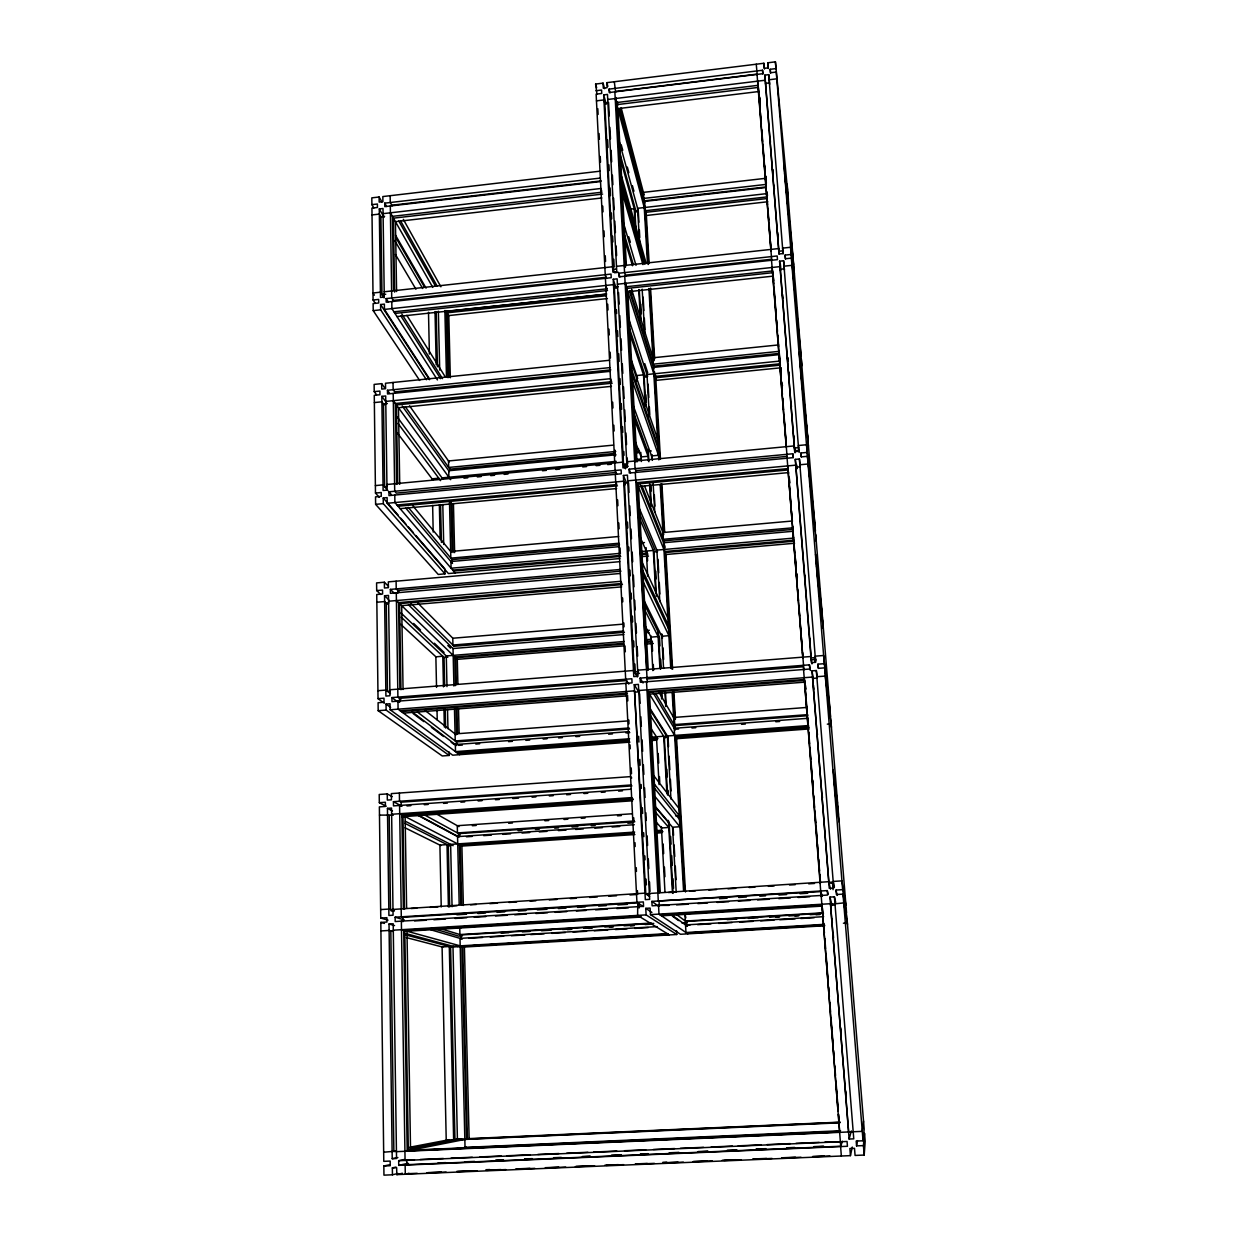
<?xml version="1.0" encoding="UTF-8"?>
<svg xmlns="http://www.w3.org/2000/svg" width="1237" height="1237" viewBox="0 0 1237 1237"><rect width="100%" height="100%" fill="white"/><g stroke="black" fill="none" stroke-linecap="round" stroke-linejoin="round"><path stroke-width="1.5" d="M864.199 1155.064L865.189 1141.395L864.524 1133.293L863.426 1145.601L864.199 1155.064L855.076 1155.435L854.504 1148.323L849.881 1148.508L850.438 1155.636L396.768 1174.609L396.675 1167.713L392.345 1167.898L392.438 1174.794L383.949 1175.15L383.841 1165.996L389.423 1164.775M863.426 1145.601L856.576 1145.879L856.19 1141.071L863.039 1140.777L864.184 1129.18L846.881 916.818L843 894.119L836.413 894.521L836.042 890.052L842.644 889.65L846.572 912.952L830.847 720.135L824.29 663.681L807.452 456.314L801.298 456.886L800.988 452.989L807.127 452.402L791.355 258.116L785.402 258.765L785.108 255.1L791.062 254.451M863.534 1121.109L862.266 1131.36L396.443 1151.662M856.576 1145.879L857.457 1140.607M850.438 1155.636L852.278 1147.055M849.123 1139.045L829.95 897.103L834.418 896.825L853.762 1138.844L849.123 1139.045L851.365 1130.943M842.459 1141.241L840.603 1146.56L841.346 1156.007M840.232 1141.766L824.94 1142.107M839.506 1132.35L839.892 1131.438L410.545 1150.178L406.988 931.214L640.379 917.096M408.952 1173.341L405.288 1174.253L405.133 1165.084L408.813 1164.249M396.768 1174.609L402.381 1173.248M392.438 1174.794L397.943 1173.465M392.345 1167.898L396.01 1167.063M404.252 1159.502L398.67 1160.708L398.747 1165.362L408.04 1163.275M414.472 1159.734L405.071 1160.43L401.36 921.148L403.03 921.642L402.953 917.313L401.298 916.818L399.582 805.457L401.221 806.338L401.144 802.164L399.505 801.267L399.381 793.041M460.149 1148.446L466.334 1147.101M392.222 1158.713L396.536 1158.528L393.196 923.761L389.021 924.024L392.222 1158.713L397.881 1157.538M404.932 1151.291L469.132 1138.597L840.139 1122.145M460.999 1139.354L840 1122.407M395.902 1151.121L383.671 1152.219M410.962 1148.199L458.03 1139.091M409.509 1149.111L461.772 1138.921M409.741 1147.24L448.83 1139.772M596.992 94.414L595.615 84.054L603.053 83.126L604.584 88.677M603.053 83.126L603.316 88.167L607.12 87.688L606.857 82.663L763.878 63.273L764.497 68.994M763.878 63.273L764.28 68.344L768.177 67.865L767.775 62.793L775.413 61.85L788.402 199.42M595.956 90.734L601.553 90.038L601.739 93.455L596.126 94.151L605.233 274.707L606.47 278.34M762.533 70.246L762.796 73.694L609.222 92.543L609.052 89.126L762.533 70.246L762.951 74.05M791.355 256.136L776.248 72.04L770.481 72.751L770.203 69.303L775.955 68.607L775.413 61.85M615.485 91.507L757.152 74.112M603.671 94.893L607.475 94.414L616.768 271.692L612.841 272.109L603.671 94.893L606.254 104.186M768.718 74.653L783.021 253.539L779.001 253.987L764.822 75.132L768.718 74.653L769.723 84.255M596.466 100.846L603.934 99.934L604.955 103.645M607.738 99.47L765.224 80.235M769.136 79.756L776.79 78.812M769.46 82.894L765.564 83.374L778.877 251.25L782.882 250.817M616.289 102.594L758.065 85.322M616.83 104.65L758.312 87.425M758.776 91.538L617.897 108.64L626.324 264.424M381.955 201.971L379.11 197.008L371.811 197.858L371.904 204.646L373.821 207.94M600.007 171.185L382.836 196.559L382.913 201.677L379.187 202.11L379.11 197.008M371.904 204.646L377.393 204.012L377.44 207.476L371.935 208.11L373.079 300.019L375.198 303.235M600.533 181.576L384.784 206.625L384.738 203.162L600.362 178.066M391.773 205.218L601.228 180.896M379.28 208.945L383.006 208.512L384.274 297.066L380.486 297.468L379.28 208.945L384.089 217.264M372.028 214.929L379.342 214.094L381.274 217.387M383.083 213.661L600.888 188.488L601.661 190.962M384.614 216.32L380.903 216.753L381.986 294.653L385.743 294.236M602.032 192.199L392.423 216.351L393.598 290.432M602.62 194.085L393.443 218.16L394.634 292.087M765.564 178.329L643.379 192.369L643.735 198.415L766.043 184.406M601.847 197.966L395.438 221.655L396.582 291.545M766.337 186.895L644.369 200.827L644.554 203.904M766.291 187.514L643.905 201.492L647.477 263.404M630.916 209.068L634.225 208.697L635.416 229.866M766.754 193.621L637.612 208.311L639.56 242.962M638.926 222.227L638.261 210.707L634.89 211.079L635.973 230.283M645.111 210.738L767.156 196.884M645.528 212.347L767.357 198.523M615.206 98.558L646.363 215.485L767.744 201.755M384.197 291.777L612.562 266.759L614.356 272.248M616.474 266.342L778.568 248.575L779.217 254.25M616.011 269.063L613.413 269.341L604.769 102.98L608.573 102.516L609.269 115.907M614.526 272.758L618.407 272.326M373.079 300.019L378.677 299.416L378.723 302.988L373.126 303.591L373.218 310.626L419.668 380.455M386.13 298.596L611.032 274.073L611.217 277.706L386.176 302.184L386.13 298.596L388.186 301.813M618.763 273.238L777.192 255.966L777.47 259.631L618.948 276.872L618.763 273.238L619.923 276.872M393.258 300.421L606.115 277.274M625.365 275.171L771.579 259.26M426.425 379.759L380.656 309.822L380.579 304.518L384.367 304.116L384.444 309.42L429.626 379.017M613.212 279.268L617.139 278.835L627.02 467.493L622.969 467.864L613.212 279.268L616.196 288.283M783.593 260.76L798.808 451.289L794.664 451.675L779.573 261.193L783.593 260.76L784.444 269.96M373.218 310.626L380.656 309.822M384.444 309.42L613.49 284.634L614.712 288.283M617.418 284.216L779.99 266.62L780.439 270.393M784.026 266.187L791.943 265.337M618.253 286.737L614.325 287.17L623.51 464.169L627.546 463.798L627.236 458.015M784.32 268.816L780.3 269.249L794.463 448.01L798.607 447.608M393.938 311.801L606.934 288.824M626.2 286.737L772.537 270.949L786.144 445.614M394.974 313.425L607.522 290.509M772.754 272.697L626.742 288.437L636.05 461.215M396.984 316.579L606.748 294.019M605.914 294.251L446.418 311.399L448.026 377.687M606.424 295.705L447.222 312.806L448.799 377.099M445.969 310.595L448.799 315.574L607.413 298.565M385.032 388.31L381.661 383.64L374.131 384.413L374.223 391.634L376.512 394.711M609.563 360.276L385.496 383.254L385.573 388.696L381.738 389.083L381.661 383.64M652.904 357.787L778.676 344.907M374.223 391.634L379.898 391.062L379.945 394.742L374.27 395.33L375.476 493.068L379.233 497.351M610.119 371.347L387.521 393.984L387.459 390.289L609.934 367.605M779.186 351.339L653.26 364.157L648.915 288.453M394.696 391.882L610.8 369.894M653.894 366.167L779.449 353.395M779.434 354.617L653.461 367.42L658.78 459.87M381.831 396.35L385.681 395.964L387.011 490.13L383.114 490.486L381.831 396.35L386.346 402.458M779.944 361.065L646.982 374.517L649.363 416.56M374.363 402.566L381.908 401.809L384.212 404.901M385.758 401.422L610.49 378.692L611.635 381.676L395.376 403.509L396.66 484.378M387.336 403.556L383.501 403.942L384.645 486.775L387.243 486.528M654.651 376.45L780.3 363.771M655.084 377.78L780.47 365.131M612.222 383.192L396.428 404.947L397.68 483.729M780.763 367.806L655.904 380.377L625.133 283.381M611.434 386.346L398.469 407.746L399.721 484.316M613.49 445.119L448.505 460.968L448.66 467.447L615.748 451.459M634.952 449.634L638.787 449.263M449.881 469.148L614.573 453.422M635.632 451.412L639.467 451.041M651.311 450.995L647.786 451.319L633.901 413.56M615.918 454.799L448.737 470.74L448.892 477.235M637.055 452.788L640.89 452.417M432.069 478.827L438.764 478.193M442.181 477.869L616.242 461.355M635.478 459.53L641.261 458.989M375.383 485.6L383.037 484.873L387.954 490.672M386.934 484.502L622.675 462.174L624.901 467.509M463.921 478.193L467.756 477.822M477.343 476.925L481.178 476.554M490.749 475.642L494.584 475.286M504.17 474.374L508.005 474.018M542.502 470.756L546.321 470.385M555.908 469.472L559.742 469.117M582.735 466.937L586.57 466.581M596.157 465.669L599.991 465.313M607.645 464.586L611.48 464.215M624.422 466.596L628.241 466.241M624.623 466.828L627.298 466.581M794.819 450.763L798.932 450.376M375.476 493.068L381.243 492.512L381.29 496.331L375.522 496.872L375.615 504.356L438.238 574.447L444.964 573.86L444.856 568.881L415.926 535.606M388.944 491.8L621.113 469.921L621.314 473.786L388.99 495.604L388.944 491.8L391.418 494.723M792.793 453.763L793.103 457.659L629.293 473.044L629.092 469.179L792.793 453.763L793.288 457.582M615.995 472.472L396.288 493.13L394.711 491.244L393.211 393.397M635.88 470.601L786.948 456.391L803.895 669.913M444.964 573.86L383.3 503.645L383.223 498.001L387.119 497.63L387.212 503.273L448.412 573.551L619.783 558.552M623.371 475.487L627.422 475.101L637.967 676.268L633.777 676.608L623.371 475.487L626.324 482.445M799.427 458.973L815.678 662.321L811.379 662.645L795.267 459.375L799.427 458.973L800.138 466.797L795.979 467.184L811.379 659.785L815.647 659.46M375.615 504.356L383.3 503.645M387.212 503.273L623.664 481.208L625.18 484.749M627.731 480.822L795.731 465.158L796.211 468.916M799.891 464.772L808.07 463.999M396.984 505.005L616.846 484.533L615.701 481.951M398.051 506.242L617.433 485.832M788.139 469.952L637.287 483.992L647.322 670.315M400.108 508.654L616.629 488.553M788.51 472.611L638.323 486.543L648.25 670.191M450.685 551.486L618.655 536.502M662.955 532.544L792.53 520.993M618.995 543.229L450.84 558.134L449.495 501.975M793.056 527.797L663.341 539.301L660.202 484.734M619.474 544.775L452.077 559.603L452.154 562.99M640.627 542.904L644.477 542.564M793.288 529.39L663.96 540.832L664.161 544.265M619.165 546.661L450.933 561.536L451.088 568.216L619.505 553.418M793.334 531.261L663.542 542.734L670.732 667.841M640.55 551.563L653.322 550.434L655.687 592.879M793.86 538.08L656.893 550.125L659.8 601.63M638.802 516.556L653.971 551.949L657.527 551.64L638.895 507.371M452.711 570.118L620.232 555.428M641.4 553.558L647.183 553.063L647.6 560.748M794.169 540.152L664.748 551.516L671.505 668.846M453.546 571.077L620.727 556.434M641.864 554.578L647.631 554.068M794.324 541.203L665.166 552.537L671.799 667.717M640.843 556.712L648.497 556.047M635.694 480.08L665.97 554.516L794.571 543.259M388.418 586.199L384.367 582.225L376.589 582.905L376.697 590.59L380.81 594.502M619.737 561.675L388.325 581.869L388.403 587.668L384.444 588.008L384.367 582.225M376.697 590.59L382.542 590.08L382.604 594.007L376.744 594.518L378.027 698.658L384.274 703.219M620.325 573.473L390.413 593.327L390.366 589.4L620.124 569.484M620.989 571.154L397.819 590.482L397.866 593.08M384.552 595.755L388.511 595.414L389.949 695.751L385.913 696.075L384.552 595.755L388.696 599.698M376.837 602.233L384.63 601.569L387.397 604.166M388.604 601.228L620.727 581.313L621.855 583.477L398.53 602.605L399.891 688.901M388.897 602.883L386.269 603.099L387.49 691.344L390.165 691.127M622.443 584.575L399.597 603.641L400.974 689.751M621.639 586.879L401.685 605.651L403.061 689.504M417.704 602.929L452.819 638.23L623.34 624.113M623.695 631.025L452.943 645.034L452.773 638.199M454.18 646.255L624.438 632.308M645.482 630.592L649.301 630.267M623.865 634.55L453.02 648.528L453.917 686.04M644.987 632.834L648.822 632.509M400.757 624.329L435.919 656.832L442.769 656.228L443.464 686.86M624.221 641.493L446.279 655.95L446.99 686.581M647.291 639.622L651.126 639.313M447.547 657.141L444.037 657.435L444.686 686.056M623.293 643.317L454.829 656.971L455.525 685.592M646.271 641.446L652.007 640.982M623.788 644.152L455.664 657.775L456.314 684.448M646.719 642.297L652.456 641.833M396.412 600.548L457.288 659.352L624.484 645.822M645.637 644.106L653.322 643.487M377.934 690.71L385.836 690.076L390.444 693.586M389.856 689.767L633.468 670.516L637.38 676.917M811.101 657.914L815.384 657.574M639.529 673.33L635.385 673.655L634.89 664.068M378.027 698.658L383.98 698.194L384.042 702.245L378.089 702.724L378.182 710.703L442.243 755.962L449.17 755.451L449.093 751.941M391.928 697.575L631.86 678.757L632.061 682.886L391.99 701.626L391.928 697.575L398.005 702.152M809.446 664.841L809.787 669.016L640.318 682.236L640.101 678.108L809.446 664.841L810.328 670.469M842.644 889.65L824.631 667.856L818.26 668.351L817.92 664.176L824.29 663.681M635.292 472.472L647.09 678.958L803.339 666.728L820.688 890.996L822.296 896.33M449.17 755.451L386.114 710.084L386.021 704.069L390.057 703.76L390.15 709.775L452.696 755.188L629.927 742.138M634.21 684.726L638.4 684.401L649.657 899.376L645.327 899.639L634.21 684.726L639.251 692.705M816.327 670.531L833.707 888.027L829.254 888.29L812.029 670.871L816.327 670.531L817.116 676.098M378.182 710.703L386.114 710.084M390.15 709.775L634.519 690.834L645.807 893.732L828.728 881.703L830.522 889.202M638.709 690.509L812.523 677.056L828.883 882.352L833.321 882.074M635.339 692.117L639.529 691.792M812.724 678.402L817.023 678.062L816.822 676.716L825.295 676.067L831.434 727.31M400.231 710.749L627.422 693.168M401.314 711.553L626.077 694.189M804.545 680.396L648.528 692.442L659.259 891.614M403.432 713.115L627.19 695.859M804.854 682.144L649.549 694.127L660.264 892.387M455.077 733.912L628.504 720.862M673.593 717.475L807.189 707.425M629.123 727.974L455.247 740.963L454.474 709.017M807.746 714.63L674.01 724.619L672.17 692.658M417.395 712.017L456.499 741.922L629.602 728.995M807.947 715.682L674.598 725.64L674.814 729.273L678.634 728.995M457.644 744.257L454.165 744.504L451.134 742.215M629.308 731.608L455.34 744.55L455.51 751.617L629.664 738.752M808.039 718.295L674.211 728.268L683.551 890.501M458.51 745.354L462.36 745.076M475.828 744.071L479.678 743.777M508.546 741.643L512.396 741.35M525.864 740.344L529.714 740.066M543.182 739.061L547.032 738.767M558.583 737.917L562.433 737.623M575.901 736.633L579.751 736.34M608.619 734.19L612.47 733.912M625.937 732.907L629.788 732.629M691.962 728.005L695.782 727.712M741.52 724.31L745.339 724.032M775.831 721.759L779.65 721.48M650.724 737.206L663.697 736.247L666.898 793.628M808.611 725.531L667.377 735.969L670.949 799.117M827.321 724.155L831.017 723.877M457.164 752.854L628.458 740.205M651.559 738.504L657.326 738.087M808.859 726.892L675.417 736.742L684.308 890.949M457.999 753.472L628.968 740.87M652.007 739.169L657.775 738.736M808.983 727.588L675.819 737.407L684.71 891.305M650.987 740.592L656.723 740.174M646.966 689.875L676.608 738.705L809.184 728.949M392.268 796.659L387.243 793.907L379.218 794.479L379.326 802.689L386.13 806.23M379.326 802.689L385.372 802.256L385.434 806.447L379.372 806.88L380.764 918.07L388.031 920.173M631.226 789.221L393.505 805.89L393.443 801.684L631.009 784.969L631.86 785.928L401.144 802.164M406.988 805.936L410.839 805.658M424.306 804.73L428.141 804.452M443.542 803.37L447.392 803.107M460.86 802.164L464.695 801.901M478.162 800.957L482.013 800.679M495.48 799.736L499.331 799.473M512.798 798.53L518.566 798.128M532.034 797.185L535.884 796.906M549.352 795.963L553.202 795.7M566.67 794.757L570.504 794.479M583.972 793.551L587.822 793.273M601.29 792.329L605.14 792.067M618.608 791.123L622.458 790.845M387.444 808.349L391.541 808.055L393.072 915.21L388.913 915.473L387.444 808.349L392.469 810.946M379.481 815.106L393.304 815.121L391.634 814.271L631.643 797.602L632.772 798.824L401.886 814.843L403.37 909.009M633.344 799.442L402.984 815.415L404.484 909.365M401.932 816.745L632.524 800.787M631.813 813.791L457.288 825.697L457.458 832.934L634.102 820.981M472.333 825.728L476.152 825.466M508.623 823.254L512.443 822.992M544.914 820.78L548.733 820.518M564.01 819.482L567.845 819.219M581.204 818.306L585.024 818.044M617.495 815.832L621.33 815.57M675.557 815.863L679.237 815.616L654.404 784.119M634.828 821.724L458.726 833.63L458.819 837.31L416.374 814.487M518.133 830.645L521.983 830.383M535.451 829.47L539.301 829.207M554.702 828.172L558.552 827.909M572.02 826.996L577.803 826.61M591.271 825.697L595.121 825.435M627.839 823.223L631.69 822.961M459.87 835.331L456.345 835.578L418.941 815.43M634.287 824.723L457.551 836.629L459.19 904.402M466.473 836.8L472.225 836.413M483.713 835.64L491.367 835.114M502.856 834.341L510.525 833.831M522.014 833.058L529.683 832.547M539.255 831.898L546.909 831.372M558.413 830.599L566.067 830.089M575.638 829.439L583.307 828.929M594.796 828.156L602.45 827.646M612.037 826.996L619.691 826.486M634.658 832.084L450.624 844.376L452.062 906.736M655.811 830.661L661.579 830.274L662.444 831.218L656.692 831.604M451.907 845.026L448.289 845.273L449.696 906.953M633.715 833.135L459.406 844.778L460.86 904.51M634.21 833.599L460.241 845.211L461.71 904.835M657.141 832.068L662.877 831.697M399.706 813.714L461.896 846.077L634.89 834.542M656.043 833.135L661.81 832.748M380.656 909.582L388.82 909.071L394.433 910.819L391.201 911.02M411.04 908.53L416.807 908.174M430.244 907.339L437.929 906.86M449.448 906.149L457.133 905.67M470.57 904.835L476.322 904.479M489.775 903.644L497.444 903.165M508.964 902.453L516.649 901.974M530.085 901.139L535.853 900.783M549.29 899.948L556.975 899.469M570.412 898.634L576.179 898.278M589.616 897.443L597.301 896.964M608.82 896.237L616.49 895.774M629.942 894.939L635.694 894.567M668.459 892.542L676.144 892.063M689.597 891.228L695.349 890.872M708.801 890.037L716.486 889.558M728.021 888.831L735.706 888.352M749.158 887.517L754.926 887.161M768.378 886.326L774.146 885.97M789.515 885.012L795.267 884.656M808.72 883.821L814.487 883.465M646.874 894.521L649.734 894.351M829.099 883.203L833.506 882.94M380.764 918.07L386.918 917.699L386.965 922.029L380.81 922.415L383.779 1161.342L390.165 1161.064L390.227 1165.718L383.841 1165.996M395.129 917.189L643.333 901.912L643.565 906.334L395.191 921.534L395.129 917.189L404.221 919.895M827.275 890.594L827.615 895.062L652.115 905.809L651.884 901.386L827.275 890.594L828.202 894.15M402.953 917.313L637.782 902.871L637.596 915.395L669.356 934.94M646.518 681.757L658.3 901L820.873 891.614L840.727 1146.235L406.849 1164.697L406.772 1160.059M456.886 914.792L466.457 914.205M477.961 913.509L485.615 913.03M497.119 912.334L504.773 911.855M518.195 911.035L525.849 910.556M537.353 909.86L546.924 909.272M558.428 908.561L566.082 908.097M577.586 907.386L585.24 906.907M598.662 906.087L606.316 905.623M617.82 904.912L627.391 904.324M719.501 898.665L727.17 898.186M738.675 897.49L746.344 897.011M759.765 896.191L765.517 895.835M778.939 895.016L786.608 894.537M800.03 893.717L807.699 893.238M414.581 920.931L426.131 920.235M433.847 919.756L445.397 919.045M455.03 918.457L466.581 917.746M474.281 917.282L485.847 916.571M495.48 915.983L507.031 915.272M514.731 914.808L526.297 914.097M535.915 913.509L547.481 912.798M555.181 912.334L566.732 911.623M576.365 911.035L585.998 910.447M595.631 909.86L607.181 909.149M616.815 908.561L628.365 907.85M687.896 933.842L658.996 914.097L658.532 905.407L668.939 905.376M676.639 904.896L688.205 904.201M697.854 903.598L707.487 903.01M717.12 902.422L728.686 901.711M738.334 901.124L749.9 900.428M757.601 899.948L769.167 899.237M778.815 898.65L790.381 897.938M798.081 897.474L809.647 896.763M676.531 930.719L676.747 934.492L646.116 914.885L645.776 908.345L650.121 908.082L650.461 914.622L680.505 934.275L824.677 925.771M380.919 930.935L389.114 930.44L392.794 931.43M393.289 930.193L646.116 914.885M650.461 914.622L830.475 903.706L848.644 1131.685M393.582 930.734L390.815 930.904L393.876 1151.508L396.737 1151.384M638.709 916.076L403.695 930.301L407.189 1150.843L839.66 1131.979L838.392 1114.522M660.017 914.792L821.956 904.989L821.724 904.247M830.63 904.278L843.727 902.917L847.5 924.426M475.023 926.157L478.843 925.941M494.151 925.013L499.872 924.657M515.18 923.73L520.901 923.39M534.291 922.586L540.028 922.23M555.32 921.302L561.057 920.962M576.349 920.034L582.086 919.694M597.378 918.766L603.115 918.411M616.49 917.607L622.226 917.266M637.519 916.339L641.354 916.107M700.188 912.55L704.023 912.318M719.331 911.391L725.083 911.035M740.391 910.107L746.143 909.767M759.549 908.948L765.286 908.607M780.609 907.68L786.345 907.324M801.669 906.396L807.405 906.056M639.282 916.431L404.808 930.611L408.334 1150.626M660.527 915.148L822.079 905.376M835.253 904.757L830.97 905.592M661.532 915.828L822.311 906.102M651.311 923.08L459.917 934.553L459.731 927.085L461.416 927.626M823.332 912.782L685.298 921.055L684.865 913.463L685.87 917.869M653.77 923.405L461.185 934.94L461.277 938.744M823.486 913.246L685.886 921.488L686.118 925.338L689.937 925.106M501.232 933.162L508.902 932.698M522.323 931.894L529.993 931.43M541.512 930.75L551.099 930.178M562.603 929.482L572.205 928.91M583.709 928.214L591.379 927.765M604.8 926.961L612.485 926.498M623.989 925.802L633.576 925.23M645.095 924.549L650.848 924.194M727.17 919.632L736.819 919.06M748.4 918.364L758.034 917.792M769.615 917.096L779.264 916.509M788.897 915.937L798.545 915.365M810.127 914.669L819.775 914.097M462.329 935.93L458.741 936.146L433.306 928.57M567.381 929.652L571.216 929.42M588.425 928.399L592.245 928.167M609.454 927.131L613.274 926.915M630.499 925.879L634.318 925.647M681.68 922.817L687.231 922.477L676.577 914.56M775.707 917.189L779.542 916.957M794.927 916.045L798.777 915.813M816.08 914.777L819.93 914.545M657.249 926.606L460.009 938.373L465.035 1147.379L840.557 1130.742M823.626 916.679L685.53 924.92L685.963 932.528L824.229 924.348M468.978 938.28L482.476 937.476M490.177 937.012L503.675 936.208M511.376 935.76L524.875 934.956M530.642 934.6L544.141 933.796M551.841 933.347L565.34 932.543M573.04 932.079L586.539 931.275M594.239 930.812L607.723 930.008M615.438 929.544L627.004 928.863M634.705 928.399L648.203 927.595M697.591 924.657L710.966 923.853M718.62 923.405L731.995 922.601M739.649 922.153L753.039 921.349M760.678 920.9L774.068 920.096M779.805 919.756L795.097 918.844M800.834 918.503L814.224 917.699M667.238 933.626L452.974 946.29L457.427 1139.772L839.846 1122.825M843.418 923.219L847.252 923.003M454.257 946.63L450.593 946.846L454.969 1139.679L458.741 1139.509M668.088 934.151L456.453 946.645L668.521 934.414M686.736 933.054L824.43 924.92M687.123 933.317L824.522 925.214M401.499 929.698L464.401 947.016L676.747 934.492M456.731 1139.339L460.473 1139.169M405.148 1150.766L839.737 1131.793M420.255 1159.471L443.387 1158.481M451.088 1158.157L472.287 1157.244M480.002 1156.92L501.201 1156.007M506.969 1155.76L530.101 1154.77M537.801 1154.43L559 1153.518M566.716 1153.193L587.915 1152.281M593.698 1152.034L616.815 1151.044M624.53 1150.719L645.714 1149.807M653.43 1149.467L674.629 1148.554M680.412 1148.307L703.528 1147.317M711.244 1146.993L732.443 1146.081M738.211 1145.833L761.343 1144.843M767.126 1144.596L790.242 1143.606M796.025 1143.344L819.157 1142.354M398.67 1160.708L847.067 1141.473L847.438 1146.282L398.747 1165.362M495.666 1160.182L503.382 1159.858M524.596 1158.961L532.312 1158.621M553.542 1157.724L561.258 1157.399M582.472 1156.487L590.188 1156.162M611.418 1155.25L621.051 1154.848M640.349 1154.028L648.064 1153.688M669.294 1152.791L678.927 1152.374M698.225 1151.554L707.873 1151.152M727.17 1150.317L736.804 1149.915M756.101 1149.096L765.749 1148.678M786.964 1147.781L794.68 1147.441M813.977 1146.622L823.626 1146.22M438.006 1162.95L445.722 1162.625M465.004 1161.806L474.637 1161.404M495.836 1160.492L503.552 1160.167M524.751 1159.27L532.467 1158.93M553.666 1158.033L561.382 1157.708M582.581 1156.796L590.296 1156.471M611.495 1155.574L621.129 1155.157M640.41 1154.337L648.111 1154.013M669.325 1153.1L678.958 1152.698M698.24 1151.879L707.873 1151.461M727.155 1150.642L736.788 1150.224M756.054 1149.405L765.703 1149.003M786.902 1148.091L794.618 1147.766M813.884 1146.946L823.533 1146.529M485.925 1169.723L489.775 1169.553M662.862 1162.301L666.712 1162.146M427.925 1172.614L441.393 1172.042M456.793 1171.393L470.261 1170.836M487.564 1170.109L501.031 1169.553M516.432 1168.903L529.9 1168.331M545.285 1167.697L558.753 1167.125M576.071 1166.398L589.539 1165.842M604.924 1165.192L618.392 1164.636M635.71 1163.909L647.26 1163.414M664.563 1162.703L678.031 1162.131M693.431 1161.481L706.899 1160.924M722.284 1160.275L735.752 1159.718M753.07 1158.992L766.538 1158.42M781.923 1157.786L795.391 1157.213M812.709 1156.487L824.259 1156.007M407.545 1173.697L417.194 1173.294M426.827 1172.892L446.124 1172.088M457.69 1171.594L476.972 1170.79M486.62 1170.388L505.902 1169.583M515.551 1169.181L534.832 1168.362M546.414 1167.883L565.696 1167.079M575.344 1166.677L594.626 1165.857M606.192 1165.378L623.556 1164.651M635.122 1164.172L654.419 1163.368M664.053 1162.95L683.35 1162.146M692.983 1161.744L712.28 1160.94M723.846 1160.461L741.195 1159.734M752.776 1159.239L772.058 1158.435M781.707 1158.033L800.988 1157.229M812.57 1156.734L829.919 1156.007M406.416 937.6L442.831 947.125M405.69 934.863L451.768 947.155M406.076 933.641L455.417 946.939M380.81 922.415L384.444 923.421M389.021 924.024L394.541 925.57M430.94 929.837L462.36 939.053M440.094 928.554L462.267 935.265M405.04 827.8L440.851 845.567M404.762 823.27L449.557 845.907M405.303 821.244L453.159 845.675M393.443 801.684L401.948 806.277M423.023 814.116L459.948 834.295M434.62 812.91L458.958 826.641M643.302 906.566L636.931 902.314L625.876 683.365M645.776 908.345L651.914 912.442M651.884 901.386L658.161 905.901M672.279 916.045L678.541 920.56M670.717 914.205L687.463 926.312M386.021 704.069L390.629 707.44M649.595 896.516L644.987 893.145L390.521 909.597L389.207 815.399M459.638 754.678L398.082 709.157L397.958 701.163M413.189 713.594L423.812 721.604M431.404 727.341L443.542 736.494M411.797 711.631L456.577 745.494L456.499 741.922M400.896 699.4L397.897 697.096L396.288 592.832M424.755 710.208L456.206 734.793M401.252 617.201L444.191 657.574M400.974 612.964L447.701 657.295M413.622 623.433L420.549 630.02M434.388 643.209L444.083 652.425M390.366 589.4L394.464 593.404M447.794 645.498L450.531 648.173M408.457 604.769L453.067 648.559M398.932 591.564L396.227 588.889L396.103 581.189M411.086 603.61L454.335 646.41M656.29 822.265L661.455 827.97L668.8 827.476L655.069 811.766M383.223 498.001L398.314 515.35M400.834 518.241L405.86 524.04M408.38 526.931L413.405 532.714M655.997 807.313L668.475 821.925M455.154 572.963L394.897 502.562L394.773 495.063M655.378 807.204L672.526 827.228L679.871 826.733L655.084 796.613M631.72 777.949L630.592 776.62L391.34 793.613L391.433 799.798L387.336 800.092L387.243 793.907M405.829 508.16L452.526 563.438M408.225 507.356L452.448 560.052M413.019 506.01L451.057 551.934M654.636 788.325L679.453 819.358M653.956 775.862L678.819 808.271M397.278 432.857L432.811 479.817M398.02 423.456L440.588 480.636M397.17 416.884L442.769 478.889M393.32 400.649L450.67 479.678M387.459 390.289L389.686 393.366M402.195 405.922L449.387 471.653M395.345 392.794L393.15 389.701L393.041 382.48M405.272 406.695L450.484 469.983M409.555 405.86L449.217 461.989M651.327 729.072L657.589 738.458M374.409 295.179L373.002 292.999L380.408 292.195L383.532 297.066M380.579 304.518L429.455 379.697M628.798 684.092L625.675 679.252L615.33 474.359M650.152 715.172L664.748 737.886M437.45 379.929L391.897 308.616L391.789 301.565M400.927 316.023L440.588 378.677M650.353 710.239L665.491 734.159L665.692 737.716M393.768 301.209L391.727 297.978L390.304 205.991M401.886 314.121L442.537 378.646M649.982 708.384L668.413 737.608M406.849 315.358L445.444 377.161M640.101 678.108L643.054 682.979M653.229 693.014L675.247 730M395.453 254.559L415.957 289.242M655.888 693.88L675.031 726.366M394.742 240.55L422.667 288.515M395.5 235.169L426.069 288.128M659.29 692.735L674.629 719.254M395.624 237.21L424.492 287.092M384.738 203.162L386.64 206.502M390.413 212.81L432.78 287.401M398.778 221.006L435.47 286.103M392.129 205.868L390.258 202.512L390.15 195.709M400.602 220.944L437.279 286.273M403.308 219.32L440.898 286.798M644.786 625.195L651.002 637.132L658.13 636.545L643.487 607.506M644.044 603.671L657.837 631.318M643.967 600.347L661.764 636.251L668.892 635.679L643.518 582.565M643.101 574.803L668.49 628.721M642.884 570.86L668.289 625.18M642.467 563.129L667.887 618.253M639.916 536.642L647.724 554.284M616.66 474.003L615.129 470.493L605.419 278.34M638.895 512.072L655.177 550.388M629.092 469.179L630.53 472.689M627.546 463.798L626.726 461.788L794.2 445.923L794.912 451.598M640.225 484.749L664.872 546.058M664.872 547.465L664.455 546.429L664.656 549.816M636.483 472.132L635.076 468.607L624.747 276.238M642.127 486.234L664.671 542.641M644.539 486.002L663.774 534.616M635.014 440.882L641.137 456.932L648.064 456.267L634.179 418.786M632.725 404.128L651.59 455.927L658.501 455.278L632.664 381.908M632.277 374.625L658.13 448.706M632.076 370.914L657.945 445.366M605.79 285.469L607.042 289.118M630.174 356.565L637.673 378.445M631.69 363.663L657.558 438.81M629.277 332.104L644.477 377.749M628.721 326.135L645.42 376.62M628.783 318.93L647.631 376.481L644.168 376.837L645.791 405.782M644.755 363.647L647.693 372.677M625.706 276.238L624.561 272.604L614.851 91.847M630.267 290.788L654.203 367.157M629.308 290.726L653.832 368.595M631.597 289.319L653.847 360.802M624.298 238.432L632.509 265.739M624.02 233.499L633.344 264.61M623.061 221.624L636.019 265.352M628.736 236.762L630.36 242.251M622.489 193.436L642.931 264.594M621.917 183.107L645.003 264.223M622.118 186.586L644.137 263.759M595.615 84.054L596.651 87.75M621.562 176.272L646.224 263.527M619.149 150.698L636.174 212.084M620.433 159.202L635.401 212.903M618.933 140.245L638.261 210.707M621.206 144.683L622.737 150.265M627.314 167.026L628.844 172.608M632.401 185.643L633.932 191.225M606.857 82.663L607.862 86.358M609.052 89.126L610.042 92.806M619.304 108.655L645.034 205.729M645.266 207.801L644.848 206.177L648.203 264.486M621.129 107.696L644.044 194.843M615.639 92.126L614.31 81.735M620.031 108.701L644.879 202.729M829.95 897.103L831.852 904.525M834.418 896.825L835.686 902.407M834.387 887.068L833.181 881.424L841.933 880.883L845.953 905.376M812.446 779.48L813.204 783.083M836.042 890.052L837.171 895.418M804.065 677.706L804.73 681.479M805.395 685.252L806.06 689.024M796.798 573.442L797.386 577.246M796.535 575.561L797.123 579.318M795.283 557.794L796.149 563.453M812.029 670.871L813.157 678.278M811.998 663.898L810.884 656.507L637.643 670.191L638.462 671.536L634.287 671.861L624.499 483.157L628.551 482.786L629.045 492.403M787.196 458.154L771.532 260.28M787.567 465.916L788.618 473.431M789.144 477.188L789.948 482.817M815.832 660.852L815.183 656.167L823.626 655.502L829.965 709.342M817.92 664.176L818.43 667.934M834.774 790.659L839.011 821.847M833.753 777.996L838.083 810.591M834.094 782.263L838.392 814.394M780.392 367.25L781.135 372.94M780.717 372.724L781.212 376.481M781.954 382.109L782.449 385.867M833.073 769.615L837.48 803.169M779.279 354.277L780.006 359.921M780.593 367.343L781.104 371.146M796.319 464.803L796.783 468.545M795.267 459.375L796.473 468.869M771.733 260.435L757.044 74.406M772.104 267.47L773.743 280.675M796.582 464.834L797.045 468.607M764.512 165L765.193 170.706M765.873 176.396L766.322 180.2M766.399 183.215L765.332 175.407L766.26 187.359M788.897 372.059L789.345 375.862M765.858 182.318L766.322 186.138M767.002 191.859L767.466 195.662M799.179 452.433L798.36 445.521L806.509 444.748L814.889 524.395M787.644 357.246L788.093 361.003M757.214 74.746L756.255 64.216M759.719 97.429L760.167 101.264M757.585 81.163L758.899 92.605M759.348 96.424L760.229 104.047M780.3 263.713L780.733 267.486M779.573 261.193L780.655 270.702M773.017 173.087L772.584 169.299L772.893 173.056M816.528 565.958L822.682 621.531M773.975 185.256L774.408 189.075M817.162 573.813L823.254 628.566M783.207 253.817L782.588 248.142L790.474 247.276L801.947 365.673M815.57 554.13L821.816 610.954M816.204 561.954L822.389 617.959M764.822 75.132L765.641 84.054M807.452 456.314L816.281 541.358M785.108 255.1L785.51 258.935M807.127 452.402L815.446 531.152L801.282 358.9M800.664 370.713L808.395 446.201M767.775 62.793L768.363 68.514M770.203 69.303L770.589 73.107M799.164 352.267L807.575 436.182M800.061 363.353L807.854 439.552M783.763 162.774L793.566 264.362M784.614 173.195L794.34 273.841M787.165 184.22L787.66 190.266M787.613 191.256L801.159 356.024M815.724 534.6L830.553 716.486M843 894.119L863.039 1140.777M800.988 452.989L801.298 456.886M814.549 658.44L814.858 662.29M832.47 882.058L833.073 889.681M770.156 138.544L770.45 142.379M777.594 232.494L777.903 236.329M782.511 294.375L782.805 298.194M787.505 357.369L787.799 361.189M791.139 403.185L791.433 407.004M793.706 435.64L794.015 439.46M794.772 449L795.066 452.819M804.761 575.128L805.071 578.947M809.771 638.23L810.08 642.065M813.513 685.329L813.807 689.148M817.131 731.129L817.441 734.948M822.126 794.123L822.435 797.942M832.037 918.967L832.331 922.787M833.243 934.244L833.552 938.063M840.665 1027.87L840.974 1031.689M845.66 1090.926L845.969 1094.745M759.224 97.275L760.121 108.779M760.43 112.613L761.327 124.117M761.776 129.854L762.672 141.358M762.966 145.193L763.863 156.697M764.157 160.532L765.054 172.02M766.708 193.111L767.605 204.6M767.899 208.435L768.795 219.939M769.089 223.773L769.986 235.262M770.435 241.014L771.192 250.601M773.774 283.768L773.187 276.129L627.793 291.762L636.993 461.942M774.068 287.572L774.965 299.029M775.259 302.849L776.156 314.291M776.604 320.012L777.501 331.47M777.795 335.273L778.692 346.731M779.14 352.452L779.882 361.993M780.284 367.203L781.212 379.156M781.521 382.975L782.402 394.433M782.712 398.237L783.593 409.694M784.042 415.416L784.938 426.858M785.232 430.677L786.129 442.135M788.959 478.348L789.84 489.806M790.149 493.64L791.046 505.098M791.494 510.835L792.237 520.39M792.685 526.127L793.582 537.6M794.015 543.337L794.772 552.893M795.066 556.712L795.963 568.185M796.412 573.906L797.308 585.379M797.602 589.199L798.499 600.672M798.947 606.408L799.69 615.964M800.138 621.701L801.035 633.158M801.329 636.993L802.225 648.451M802.519 652.286L802.968 658.007M804.993 684.076L805.906 695.627M806.354 701.41L807.096 711.043M807.56 716.826L808.302 726.444M808.751 732.227L809.663 743.777M809.957 747.627L810.853 759.193M811.163 763.043L812.06 774.594M812.508 780.377L813.297 790.443M813.714 795.778L814.611 807.344M814.92 811.194L815.817 822.744M816.265 828.527L817.023 838.16M817.471 843.928L818.214 853.561M818.678 859.344L819.574 870.894M819.868 874.745L820.471 882.445M822.466 908.035L823.223 917.668M823.672 923.436L824.414 933.069M824.878 938.852L825.62 948.485M826.069 954.253L826.981 965.819M827.275 969.669L828.172 981.219M828.62 987.002L829.378 996.62M829.826 1002.403L830.584 1012.036M831.032 1017.804L831.929 1029.37M832.238 1033.22L833.135 1044.77M833.583 1050.553L834.341 1060.186M834.789 1065.954L835.532 1075.587M835.98 1081.37L836.892 1092.92M837.341 1098.703L838.083 1108.321M838.547 1114.104L839.289 1123.737M758.049 84.054L770.976 251.08M802.798 658.069L787.938 468.607L636.746 482.677L646.796 669.403M820.378 883.543L804.375 679.484L648.002 691.591L658.842 893.129M821.121 892.418L821.461 896.84M822.11 906.922L838.006 1110.826M840.511 1141.04L840.882 1145.802M646.363 215.485L649.131 263.234M650.569 288.066L654.651 358.745M655.625 375.615L660.45 459.035M661.888 483.992L664.656 531.956M665.97 554.516L672.603 669.279M673.933 692.225L675.479 719.006M676.608 738.705L685.468 891.985M686.659 922.06L686.891 925.894M645.358 209.316L648.513 264.084M649.951 288.994L653.94 357.988M659.738 458.649L654.373 371.641L659.429 459.391M661.192 483.682L663.96 531.817M673.253 692.674L674.799 719.547M649.641 289.443L653.739 360.462M660.883 484.471L663.666 532.683M672.835 691.931L674.706 724.217M639.359 229.912L639.792 237.581M643.147 297.127L643.905 310.564M644.338 318.249L645.003 329.769M648.064 384.119L648.822 397.464M649.363 406.988L649.796 414.611M652.054 454.659L652.378 460.38M654.311 494.692L654.961 506.134M657.976 559.325L658.733 572.808M659.275 582.426L659.924 593.976M662.212 634.38L662.429 638.23M662.97 647.848L663.62 659.398M665.475 692.117L666.125 703.667M668.552 746.591L668.011 736.958L664.331 737.221L667.563 795.066M669.093 756.24L669.851 769.739M670.408 779.387L671.057 790.953M673.129 827.599L673.562 835.315M674.103 844.948L674.768 856.514M675.309 866.163L676.067 879.662M642.173 289.164L644.678 333.449M651.512 454.799L651.729 458.618M653.136 483.466L654.76 512.149M661.64 634.071L663.573 668.413M664.857 691.313L665.722 706.574M672.572 827.816L676.129 890.965M640.812 304.194L641.354 313.765M645.9 394.835L646.332 402.52M650.971 485.198L651.296 490.965M655.78 571.2L656.213 578.87M659.445 636.375L659.97 645.946M660.728 659.367L661.161 667.037M666.898 769.259L667.315 776.944M668.073 790.381L668.289 794.216M670.655 836.475L671.088 844.144M671.737 855.679L672.279 865.281M673.021 878.718L673.562 888.321M639.297 289.814L641.013 320.522M648.265 450.16L648.915 461.726M650.214 484.889L651.404 506.103M653.971 551.949L656.445 596.203M658.378 630.824L660.527 669.31M661.826 692.395L662.151 698.163M669.078 822.064L673.067 893.392M638.74 289.535L640.472 320.337M645.219 405.442L643.503 374.857L636.684 375.553L637.009 381.29M647.678 449.402L648.312 460.86M649.595 483.806L650.77 504.82M657.728 629.54L659.893 668.135M661.192 691.282L661.609 698.998M668.397 820.409L672.464 893.114M652.038 641.431L652.564 651.049M653.291 664.485L653.615 670.253M658.177 753.488L658.702 763.105M659.445 776.589L659.769 782.356M663.14 843.974L663.666 853.592M664.408 867.075L664.934 876.693M632.014 290.262L632.231 294.112M640.967 453.639L641.4 461.525M646.116 547.682L647.662 576.133M650.94 635.833L652.842 670.624M656.46 736.773L659.089 784.583M661.378 826.594L664.949 891.661M617.541 101.975L617.711 105.315M616.66 101.295L625.582 266.836M616.026 97.568L625.149 267.006M626.015 283.165L635.632 461.772M647.09 678.958L647.229 681.695M659.058 901.557L659.29 905.963M609.872 127.38L610.475 138.853M611.078 150.326L611.681 161.815M612.392 175.19L612.887 184.761M613.598 198.152L614.201 209.625M614.804 221.098L615.407 232.571M616.103 245.962L616.614 255.533M618.546 292.52L619.149 304.055M619.768 315.605L620.371 327.156M620.974 338.706L621.577 350.257M622.288 363.724L622.799 373.342M623.51 386.81L624.113 398.36M624.716 409.911L625.319 421.461M625.937 432.996L626.54 444.547M629.757 505.887L630.267 515.52M630.978 529.003L631.473 538.636M632.184 552.119L632.695 561.753M633.406 575.236L634.009 586.786M634.72 600.27L635.215 609.903M635.926 623.386L636.437 633.019M637.148 646.503L637.658 656.136M639.622 693.725L640.132 703.327M640.843 716.764L641.338 726.366M642.049 739.819L642.652 751.338M643.364 764.791L643.858 774.393M644.57 787.83L645.08 797.432M645.884 812.802L646.286 820.487M647.09 835.841L647.6 845.443M648.296 858.895L648.807 868.498M649.518 881.935L650.013 891.552M625.242 464.988L625.443 468.808M607.599 139.766L608.001 147.481M608.898 164.815L609.207 170.598M610.104 187.947L610.506 195.662M611.418 213.011L611.712 218.794M612.609 236.143L612.918 241.911M613.815 259.26L614.217 266.976M616.443 309.683L616.644 313.502M617.541 330.758L617.835 336.51M618.732 353.751L619.134 361.42M620.031 378.677L620.325 384.413M621.33 403.587L621.623 409.339M622.52 426.579L622.829 432.332M623.819 451.49L624.02 455.324M627.499 522.169L627.793 527.921M628.798 547.094L628.999 550.929M629.989 570.102L630.298 575.854M631.195 593.111L631.488 598.863M632.385 616.119L632.695 621.871M633.684 641.06L633.993 646.812M638.648 736.278L638.941 742.061M639.854 759.425L640.147 765.224M641.153 784.521L641.354 788.386M642.359 807.684L642.652 813.467M643.657 832.764L643.858 836.629M644.864 855.927L645.065 859.777M646.07 879.09L646.379 884.872M638.895 903.613L639.112 907.989M597.811 108.701L598.105 114.422M599.064 133.519L599.357 139.255M600.223 156.434L600.517 162.171M602.744 206.1L603.037 211.821M603.996 230.917L604.29 236.654M605.264 255.75L605.542 261.471M607.707 304.194L608.001 309.961M608.975 329.166L609.269 334.933M610.15 352.22L610.444 357.988M612.671 402.18L612.964 407.947M613.846 425.234L614.14 431.002M615.114 450.206L615.407 455.974M617.634 499.918L617.928 505.686M618.794 522.988L619.088 528.756M620.062 547.976L620.355 553.743M622.598 597.966L622.799 601.816M623.865 622.969L624.051 626.803M625.025 646.039L625.319 651.806M627.515 695.086L627.808 700.838M628.783 720.011L628.968 723.846M630.035 744.937L630.236 748.772M631.21 767.93L631.504 773.682M633.731 817.781L633.932 821.615M634.998 842.691L635.184 846.525M636.251 867.616L636.452 871.451M637.426 890.625L637.612 894.459M626.664 683.303L626.525 680.566L399.52 698.333L399.582 702.384M448.799 315.574L450.33 377.764M453.438 503.536L454.644 552.599M457.288 659.352L457.891 684.015M458.51 708.677L459.113 733.34M461.896 846.077L463.365 905.453M464.401 947.016L469.132 1138.597M451.876 503.304L453.082 552.537M456.87 707.301L457.52 733.958M462.731 946.552L467.431 1138.921M451.057 502.222L452.263 551.547M456.082 708.492L456.685 733.294M461.865 946.32L466.565 1139.107M444.872 310.502L446.48 377.007M438.346 311.214L439.707 370.095M442.8 504.51L443.712 544.466M447.516 709.559L447.964 728.701M436.197 311.77L437.45 366.709M440.573 504.541L441.423 542.486M445.212 708.956L445.645 728.052M435.022 311.569L436.213 364.745M439.367 504.835L440.14 539.069M443.975 709.822L444.361 727.047M448.412 906.968L447.005 844.624L439.908 845.087L441.238 906.922M428.497 312.265L429.394 354.029M432.641 505.454L433.197 532.08M435.872 656.801L436.537 687.401M437.017 710.363L437.233 719.934M405.117 816.528L406.617 908.159M384.011 294.112L384.058 297.901M449.294 946.506L442.088 946.923L446.232 1140.267L453.639 1139.942L449.294 946.506"/></g></svg>
